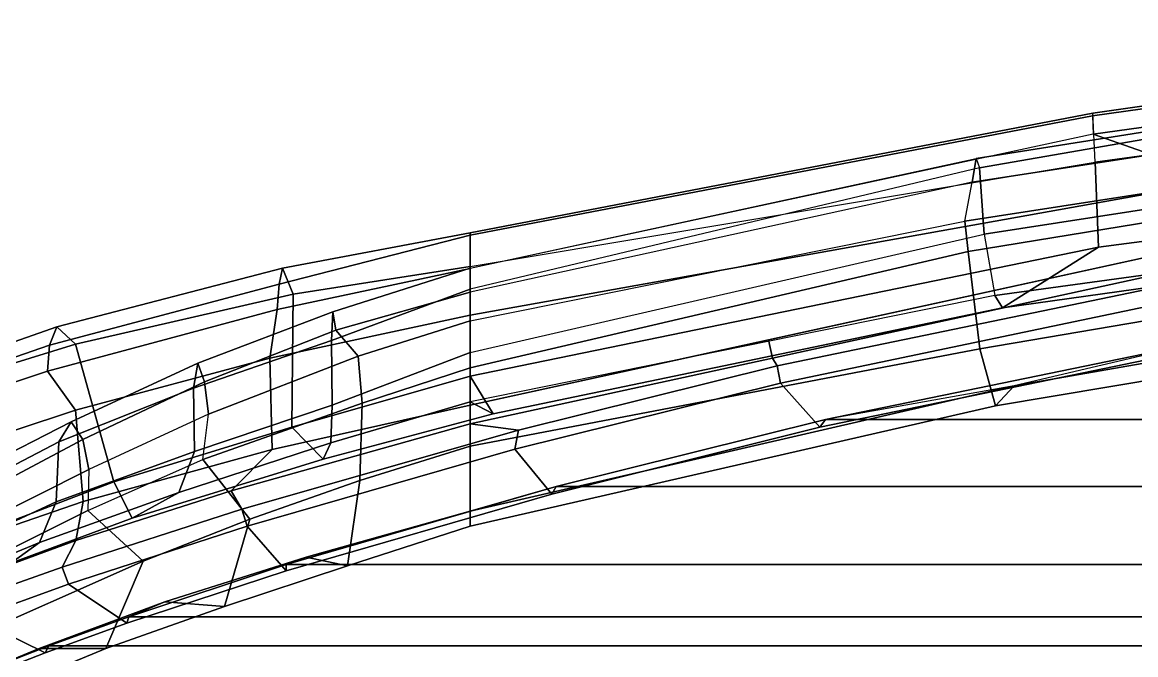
# Model space of a CAD drawing. Extents: x -14.5 to 14.5, y -12.2 to 16.5.
# Drawn here: x -8.784 to -4.626, y 10.76 to 13.122 of the extents above; entities that cross this region are included whole.
import ezdxf

# ---------------------------------------------------------------- set-up
doc = ezdxf.new("R2010")
doc.units = 0
doc.header["$MEASUREMENT"] = 0
doc.layers.add('FABRICBACK', color=82, linetype='Continuous')
doc.layers.add('SEAT-FRAME', color=253, linetype='Continuous')

msp = doc.modelspace()

# ---------------------------------------------------------------- linework, layer by layer
at = {"layer": 'FABRICBACK'}
for points in [[(-4.4226, 11.919, 39.6428), (-5.7846, 11.6393, 39.4202), (5.7846, 11.6393, 39.4202), (4.4226, 11.919, 39.6428)], [(-6.7905, 11.3885, 39.2199), (6.7905, 11.3885, 39.2199), (5.7846, 11.6393, 39.4202), (-5.7846, 11.6393, 39.4202)], [(-6.7905, 11.3885, 39.2199), (-7.7987, 11.0967, 38.982), (7.7987, 11.0967, 38.982), (6.7905, 11.3885, 39.2199)], [(-8.3857, 10.9021, 38.7933), (8.3857, 10.9021, 38.7933), (7.7987, 11.0967, 38.982), (-7.7987, 11.0967, 38.982)], [(-8.3857, 10.9021, 38.7933), (-8.6845, 10.7941, 38.6685), (8.6845, 10.7941, 38.6685), (8.3857, 10.9021, 38.7933)], [(-9.042, 10.654, 38.4774), (9.042, 10.654, 38.4774), (8.6845, 10.7941, 38.6685), (-8.6845, 10.7941, 38.6685)]]:
    msp.add_3dface(points, dxfattribs=at)
at = {"layer": 'SEAT-FRAME'}
for points in [[(-4.7854, 12.783, 39.7776), (-4.7866, 12.7724, 40.0788), (-2.4122, 13.1053, 40.3218), (-2.4092, 13.1224, 40.0176)], [(-4.7866, 12.7724, 40.0788), (-4.785, 12.7039, 40.2069), (-2.4108, 13.034, 40.4519), (-2.4122, 13.1053, 40.3218)], [(-4.7776, 12.6003, 39.3569), (-4.7854, 12.783, 39.7776), (-2.4092, 13.1224, 40.0176), (-2.3962, 12.9252, 39.6046)], [(-2.4108, 13.034, 40.4519), (-4.785, 12.7039, 40.2069), (-4.2952, 12.5322, 40.2974), (-2.3623, 12.7663, 40.4569)], [(-3.3405, 12.9112, 37.5123), (-3.3419, 12.8162, 37.4088), (-5.2364, 12.5257, 37.5962), (-5.222, 12.6132, 37.7)], [(-3.3276, 12.9052, 37.647), (-3.3405, 12.9112, 37.5123), (-5.222, 12.6132, 37.7), (-5.2092, 12.5791, 37.8301)], [(-3.3276, 12.9052, 37.647), (-5.2092, 12.5791, 37.8301), (-5.1916, 12.3314, 38.076), (-3.291, 12.6247, 38.0043)], [(-2.3796, 12.5954, 39.4025), (-4.7652, 12.2827, 39.1301), (-4.7776, 12.6003, 39.3569), (-2.3962, 12.9252, 39.6046)], [(-3.3419, 12.8162, 37.4088), (-3.3476, 12.6759, 37.4051), (-5.2639, 12.38, 37.5932), (-5.2364, 12.5257, 37.5962)], [(-7.112, 12.3276, 39.7715), (-7.112, 12.3359, 39.4587), (-4.7854, 12.783, 39.7776), (-4.7866, 12.7724, 40.0788)], [(-7.112, 12.3359, 39.4587), (-7.112, 12.2106, 39.1261), (-4.7776, 12.6003, 39.3569), (-4.7854, 12.783, 39.7776)], [(-7.112, 12.2031, 39.8618), (-7.112, 12.3276, 39.7715), (-4.7866, 12.7724, 40.0788), (-4.785, 12.7039, 40.2069)], [(-7.112, 12.2031, 39.8618), (-7.112, 12.028, 39.8737), (-4.2952, 12.5322, 40.2974), (-4.785, 12.7039, 40.2069)], [(-3.3476, 12.6759, 37.4051), (-3.3542, 12.5758, 37.5034), (-5.2517, 12.2662, 37.6563), (-5.2639, 12.38, 37.5932)], [(-7.112, 12.2041, 37.8307), (-5.222, 12.6132, 37.7), (-5.2092, 12.5791, 37.8301), (-7.112, 12.1254, 37.9772)], [(-5.2364, 12.5257, 37.5962), (-7.112, 12.1141, 37.7061), (-7.112, 12.2041, 37.8307), (-5.222, 12.6132, 37.7)], [(-7.112, 11.8003, 38.7511), (-7.112, 12.2106, 39.1261), (-4.7776, 12.6003, 39.3569), (-4.7652, 12.2827, 39.1301)], [(-3.2167, 12.3668, 38.7324), (-3.291, 12.6247, 38.0043), (-5.1916, 12.3314, 38.076), (-5.152, 12.1014, 38.5198)], [(-5.2092, 12.5791, 37.8301), (-7.112, 12.1254, 37.9772), (-7.112, 11.889, 38.0925), (-5.1916, 12.3314, 38.076)], [(-5.2517, 12.2662, 37.6563), (-3.3542, 12.5758, 37.5034), (-3.2897, 12.2283, 38.1325), (-5.2077, 11.9028, 38.187)], [(-3.1852, 12.327, 39.041), (-5.1232, 12.0554, 38.8038), (-4.7652, 12.2827, 39.1301), (-2.3796, 12.5954, 39.4025)], [(-7.112, 12.028, 39.8737), (-7.112, 11.6919, 39.7806), (-4.3296, 12.3007, 40.2369), (-4.2952, 12.5322, 40.2974)], [(-7.112, 12.007, 37.6874), (-5.2639, 12.38, 37.5932), (-5.2364, 12.5257, 37.5962), (-7.112, 12.1141, 37.7061)], [(-5.2517, 12.2662, 37.6563), (-7.112, 11.8321, 37.75), (-7.112, 12.007, 37.6874), (-5.2639, 12.38, 37.5932)], [(-3.2167, 12.3668, 38.7324), (-5.152, 12.1014, 38.5198), (-5.1232, 12.0554, 38.8038), (-3.1852, 12.327, 39.041)], [(-7.8253, 12.144, 39.661), (-7.8325, 12.0498, 39.7116), (-7.112, 12.2031, 39.8618), (-7.112, 12.3276, 39.7715)], [(-7.8124, 12.2045, 39.5164), (-7.8253, 12.144, 39.661), (-7.112, 12.3276, 39.7715), (-7.112, 12.3359, 39.4587)], [(-7.7726, 12.1071, 39.1016), (-7.8124, 12.2045, 39.5164), (-7.112, 12.3359, 39.4587), (-7.112, 12.2106, 39.1261)], [(-7.112, 11.889, 38.0925), (-5.1916, 12.3314, 38.076), (-5.152, 12.1014, 38.5198), (-7.112, 11.7053, 38.2949)], [(-7.0255, 11.6606, 38.5168), (-7.112, 11.8003, 38.7511), (-4.7652, 12.2827, 39.1301), (-5.1232, 12.0554, 38.8038)], [(-5.9825, 11.8679, 39.9226), (-4.3132, 12.2312, 40.1959), (-4.3296, 12.3007, 40.2369), (-5.9971, 11.9358, 39.9634)], [(-7.112, 11.5396, 37.9936), (-7.112, 11.8321, 37.75), (-5.2517, 12.2662, 37.6563), (-5.2077, 11.9028, 38.187)], [(-5.9653, 11.8393, 39.8699), (-4.5745, 12.1267, 40.0992), (-4.3132, 12.2312, 40.1959), (-5.9825, 11.8679, 39.9226)], [(-5.149, 11.6904, 38.8025), (-5.2077, 11.9028, 38.187), (-3.2897, 12.2283, 38.1325), (-3.2189, 12.014, 38.8251)], [(-7.8124, 12.2045, 39.5164), (-8.6545, 11.9849, 39.2822), (-8.6826, 11.9168, 39.4204), (-7.8253, 12.144, 39.661)], [(-7.7726, 12.1071, 39.1016), (-8.5853, 11.9198, 38.9753), (-8.6545, 11.9849, 39.2822), (-7.8124, 12.2045, 39.5164)], [(-7.112, 12.2031, 39.8618), (-7.8325, 12.0498, 39.7116), (-7.86, 11.8681, 39.7191), (-7.112, 12.028, 39.8737)], [(-7.7726, 12.1071, 39.1016), (-7.112, 12.2106, 39.1261), (-7.112, 11.8003, 38.7511), (-7.7775, 11.6108, 38.5983)], [(-7.6237, 12.0412, 37.7881), (-7.6293, 11.9344, 37.9361), (-7.112, 12.1254, 37.9772), (-7.112, 12.2041, 37.8307)], [(-7.6237, 12.0412, 37.7881), (-7.112, 12.2041, 37.8307), (-7.112, 12.1141, 37.7061), (-7.6136, 11.9727, 37.6759)], [(-7.8253, 12.144, 39.661), (-8.6826, 11.9168, 39.4204), (-8.6895, 11.8198, 39.4656), (-7.8325, 12.0498, 39.7116)], [(-7.7726, 12.1071, 39.1016), (-7.7775, 11.6108, 38.5983), (-8.4418, 11.4056, 38.3906), (-8.5853, 11.9198, 38.9753)], [(-7.6271, 11.6921, 38.048), (-7.112, 11.889, 38.0925), (-7.112, 12.1254, 37.9772), (-7.6293, 11.9344, 37.9361)], [(-7.112, 12.1141, 37.7061), (-7.112, 12.007, 37.6874), (-7.5295, 11.8748, 37.6517), (-7.6136, 11.9727, 37.6759)], [(-5.152, 12.1014, 38.5198), (-7.112, 11.7053, 38.2949), (-7.0255, 11.6606, 38.5168), (-5.1232, 12.0554, 38.8038)], [(-4.5603, 12.066, 40.0792), (-4.5745, 12.1267, 40.0992), (-5.9653, 11.8393, 39.8699), (-5.9521, 11.7743, 39.8457)], [(-5.149, 11.6904, 38.8025), (-3.2189, 12.014, 38.8251), (-3.1314, 12.1048, 39.6857), (-5.0802, 11.7646, 39.4481)], [(-3.1314, 12.1048, 39.6857), (-3.4781, 12.0724, 39.76), (-4.4226, 11.919, 39.6428), (-5.0802, 11.7646, 39.4481)], [(-4.5603, 12.066, 40.0792), (-5.9521, 11.7743, 39.8457), (-5.8058, 11.6103, 39.4552), (-4.422, 11.895, 39.6812)], [(-8.6895, 11.8198, 39.4656), (-8.585, 11.6742, 39.5151), (-7.86, 11.8681, 39.7191), (-7.8325, 12.0498, 39.7116)], [(-8.1281, 11.8498, 37.6893), (-8.1446, 11.7561, 37.8341), (-7.6293, 11.9344, 37.9361), (-7.6237, 12.0412, 37.7881)], [(-7.6237, 12.0412, 37.7881), (-7.6136, 11.9727, 37.6759), (-8.1042, 11.7799, 37.5846), (-8.1281, 11.8498, 37.6893)], [(-7.112, 12.028, 39.8737), (-7.86, 11.8681, 39.7191), (-7.8505, 11.5272, 39.6268), (-7.112, 11.6919, 39.7806)], [(-9.3783, 11.7304, 39.0071), (-9.3776, 11.6761, 39.1306), (-8.6826, 11.9168, 39.4204), (-8.6545, 11.9849, 39.2822)], [(-9.2638, 11.7111, 38.7736), (-9.3783, 11.7304, 39.0071), (-8.6545, 11.9849, 39.2822), (-8.5853, 11.9198, 38.9753)], [(-7.112, 11.8321, 37.75), (-7.515, 11.6994, 37.722), (-7.5295, 11.8748, 37.6517), (-7.112, 12.007, 37.6874)], [(-7.6136, 11.9727, 37.6759), (-7.5295, 11.8748, 37.6517), (-8.0888, 11.6587, 37.5564), (-8.1042, 11.7799, 37.5846)], [(-5.9825, 11.8679, 39.9226), (-5.9971, 11.9358, 39.9634), (-7.112, 11.6919, 39.7806), (-7.112, 11.6222, 39.7377)], [(-9.3776, 11.6761, 39.1306), (-9.3274, 11.6063, 39.2114), (-8.6895, 11.8198, 39.4656), (-8.6826, 11.9168, 39.4204)], [(-9.2638, 11.7111, 38.7736), (-8.5853, 11.9198, 38.9753), (-8.4418, 11.4056, 38.3906), (-8.9299, 11.2195, 38.165)], [(-8.1414, 11.5191, 37.938), (-7.6271, 11.6921, 38.048), (-7.6293, 11.9344, 37.9361), (-8.1446, 11.7561, 37.8341)], [(-7.112, 11.5396, 37.9936), (-5.2077, 11.9028, 38.187), (-5.149, 11.6904, 38.8025), (-7.112, 11.2404, 38.5099)], [(-5.7846, 11.6393, 39.4202), (-4.4226, 11.919, 39.6428), (-4.422, 11.895, 39.6812), (-5.8058, 11.6103, 39.4552)], [(-4.4226, 11.919, 39.6428), (-5.0802, 11.7646, 39.4481), (-5.7846, 11.6393, 39.4202), (-4.4226, 11.919, 39.6428)], [(-8.585, 11.6742, 39.5151), (-8.5572, 11.3326, 39.4233), (-7.8505, 11.5272, 39.6268), (-7.86, 11.8681, 39.7191)], [(-7.5295, 11.8748, 37.6517), (-7.515, 11.6994, 37.722), (-8.1095, 11.4893, 37.5915), (-8.0888, 11.6587, 37.5564)], [(-7.6271, 11.6921, 38.048), (-7.6318, 11.5511, 38.1951), (-7.112, 11.7053, 38.2949), (-7.112, 11.889, 38.0925)], [(-6.931, 11.5991, 39.6708), (-5.9653, 11.8393, 39.8699), (-5.9825, 11.8679, 39.9226), (-7.112, 11.6222, 39.7377)], [(-8.6895, 11.8198, 39.4656), (-9.3274, 11.6063, 39.2114), (-9.274, 11.4464, 39.2485), (-8.585, 11.6742, 39.5151)], [(-8.1446, 11.7561, 37.8341), (-8.1281, 11.8498, 37.6893), (-8.6011, 11.6297, 37.5016), (-8.6474, 11.5549, 37.6394)], [(-8.6011, 11.6297, 37.5016), (-8.1281, 11.8498, 37.6893), (-8.1042, 11.7799, 37.5846), (-8.5583, 11.5641, 37.4112)], [(-7.112, 11.8321, 37.75), (-7.112, 11.5396, 37.9936), (-7.5239, 11.4113, 37.9165), (-7.515, 11.6994, 37.722)], [(-6.9445, 11.5274, 39.6424), (-5.9521, 11.7743, 39.8457), (-5.9653, 11.8393, 39.8699), (-6.931, 11.5991, 39.6708)], [(-8.5583, 11.5641, 37.4112), (-8.1042, 11.7799, 37.5846), (-8.0888, 11.6587, 37.5564), (-8.5352, 11.452, 37.3833)], [(-7.112, 11.8003, 38.7511), (-7.0255, 11.6606, 38.5168), (-7.6607, 11.4903, 38.4192), (-7.7775, 11.6108, 38.5983)], [(-6.9445, 11.5274, 39.6424), (-6.8065, 11.3605, 39.2528), (-5.8058, 11.6103, 39.4552), (-5.9521, 11.7743, 39.8457)], [(-8.1414, 11.5191, 37.938), (-8.1446, 11.7561, 37.8341), (-8.6474, 11.5549, 37.6394), (-8.6573, 11.331, 37.7263)], [(-7.112, 11.2968, 39.0656), (-7.112, 11.2404, 38.5099), (-5.149, 11.6904, 38.8025), (-5.0802, 11.7646, 39.4481)], [(-5.0802, 11.7646, 39.4481), (-5.7846, 11.6393, 39.4202), (-6.7905, 11.3885, 39.2199), (-7.112, 11.2968, 39.0656)], [(-8.1414, 11.5191, 37.938), (-8.1991, 11.3662, 38.0575), (-7.6318, 11.5511, 38.1951), (-7.6271, 11.6921, 38.048)], [(-7.515, 11.6994, 37.722), (-7.5239, 11.4113, 37.9165), (-7.9347, 11.266, 37.8279), (-8.1095, 11.4893, 37.5915)], [(-7.112, 11.6919, 39.7806), (-7.8505, 11.5272, 39.6268), (-8.0035, 11.3719, 39.5091), (-7.112, 11.6222, 39.7377)], [(-7.6318, 11.5511, 38.1951), (-7.6607, 11.4903, 38.4192), (-7.0255, 11.6606, 38.5168), (-7.112, 11.7053, 38.2949)], [(-8.585, 11.6742, 39.5151), (-9.274, 11.4464, 39.2485), (-9.212, 11.1072, 39.1576), (-8.5572, 11.3326, 39.4233)], [(-8.1095, 11.4893, 37.5915), (-8.0888, 11.6587, 37.5564), (-8.5352, 11.452, 37.3833), (-8.5392, 11.2987, 37.4226)], [(-8.6474, 11.5549, 37.6394), (-8.6011, 11.6297, 37.5016), (-8.9322, 11.4613, 37.2595), (-8.941, 11.4019, 37.4495)], [(-8.6011, 11.6297, 37.5016), (-8.5583, 11.5641, 37.4112), (-8.9209, 11.371, 37.1519), (-8.9322, 11.4613, 37.2595)], [(-8.4418, 11.4056, 38.3906), (-7.7775, 11.6108, 38.5983), (-7.6607, 11.4903, 38.4192), (-8.3737, 11.2704, 38.216)], [(-7.9646, 11.3038, 39.4221), (-6.931, 11.5991, 39.6708), (-7.112, 11.6222, 39.7377), (-8.0035, 11.3719, 39.5091)], [(-5.7846, 11.6393, 39.4202), (-5.8058, 11.6103, 39.4552), (-6.8065, 11.3605, 39.2528), (-6.7905, 11.3885, 39.2199)], [(-8.5583, 11.5641, 37.4112), (-8.5352, 11.452, 37.3833), (-8.9301, 11.254, 37.1033), (-8.9209, 11.371, 37.1519)], [(-6.9445, 11.5274, 39.6424), (-6.931, 11.5991, 39.6708), (-7.9646, 11.3038, 39.4221), (-7.9442, 11.241, 39.4034)], [(-8.9598, 11.191, 37.5333), (-8.6573, 11.331, 37.7263), (-8.6474, 11.5549, 37.6394), (-8.941, 11.4019, 37.4495)], [(-8.1991, 11.3662, 38.0575), (-8.1414, 11.5191, 37.938), (-8.6573, 11.331, 37.7263), (-8.7194, 11.1791, 37.8215)], [(-8.5572, 11.3326, 39.4233), (-8.5836, 11.1863, 39.3143), (-8.0035, 11.3719, 39.5091), (-7.8505, 11.5272, 39.6268)], [(-7.6318, 11.5511, 38.1951), (-8.1991, 11.3662, 38.0575), (-8.3737, 11.2704, 38.216), (-7.6607, 11.4903, 38.4192)], [(-6.9445, 11.5274, 39.6424), (-7.9442, 11.241, 39.4034), (-7.7989, 11.0735, 39.0215), (-6.8065, 11.3605, 39.2528)], [(-7.112, 11.2404, 38.5099), (-7.5699, 11.0917, 38.4408), (-7.5239, 11.4113, 37.9165), (-7.112, 11.5396, 37.9936)], [(-8.5392, 11.2987, 37.4226), (-8.1095, 11.4893, 37.5915), (-7.9347, 11.266, 37.8279), (-8.333, 11.1098, 37.7025)], [(-8.5352, 11.452, 37.3833), (-8.5392, 11.2987, 37.4226), (-8.9509, 11.094, 37.1326), (-8.9301, 11.254, 37.1033)], [(-8.4418, 11.4056, 38.3906), (-8.3737, 11.2704, 38.216), (-8.8264, 11.1019, 37.9979), (-8.9299, 11.2195, 38.165)], [(-7.5239, 11.4113, 37.9165), (-7.5699, 11.0917, 38.4408), (-8.0286, 10.941, 38.2962), (-7.9347, 11.266, 37.8279)], [(-8.7194, 11.1791, 37.8215), (-8.8264, 11.1019, 37.9979), (-8.3737, 11.2704, 38.216), (-8.1991, 11.3662, 38.0575)], [(-7.9646, 11.3038, 39.4221), (-8.0035, 11.3719, 39.5091), (-8.5836, 11.1863, 39.3143), (-8.6352, 11.0879, 39.2103)], [(-7.7987, 11.0967, 38.982), (-6.7905, 11.3885, 39.2199), (-6.8065, 11.3605, 39.2528), (-7.7989, 11.0735, 39.0215)], [(-7.7244, 11.1249, 38.9202), (-7.112, 11.2968, 39.0656), (-6.7905, 11.3885, 39.2199), (-7.7987, 11.0967, 38.982)], [(-8.5572, 11.3326, 39.4233), (-9.212, 11.1072, 39.1576), (-9.1966, 10.9613, 39.0441), (-8.5836, 11.1863, 39.3143)], [(-9.0383, 11.0476, 37.6269), (-8.7194, 11.1791, 37.8215), (-8.6573, 11.331, 37.7263), (-8.9598, 11.191, 37.5333)], [(-8.5392, 11.2987, 37.4226), (-8.333, 11.1098, 37.7025), (-9.0347, 10.7982, 37.2668), (-8.9509, 11.094, 37.1326)], [(-8.6121, 11.0235, 39.1896), (-7.9442, 11.241, 39.4034), (-7.9646, 11.3038, 39.4221), (-8.6352, 11.0879, 39.2103)], [(-7.112, 11.2404, 38.5099), (-7.112, 11.2968, 39.0656), (-7.7244, 11.1249, 38.9202), (-7.5699, 11.0917, 38.4408)], [(-8.6121, 11.0235, 39.1896), (-8.3942, 10.8777, 38.8326), (-7.7989, 11.0735, 39.0215), (-7.9442, 11.241, 39.4034)], [(-8.333, 11.1098, 37.7025), (-7.9347, 11.266, 37.8279), (-8.0286, 10.941, 38.2962), (-8.4725, 10.7837, 38.1225)], [(-8.9916, 10.9615, 39.059), (-8.6352, 11.0879, 39.2103), (-8.5836, 11.1863, 39.3143), (-9.1966, 10.9613, 39.0441)], [(-8.7194, 11.1791, 37.8215), (-9.0383, 11.0476, 37.6269), (-9.1214, 10.9883, 37.8291), (-8.8264, 11.1019, 37.9979)], [(-8.333, 11.1098, 37.7025), (-8.4725, 10.7837, 38.1225), (-9.2699, 10.4542, 37.6445), (-9.0347, 10.7982, 37.2668)], [(-7.7244, 11.1249, 38.9202), (-7.7987, 11.0967, 38.982), (-8.3857, 10.9021, 38.7933), (-8.2512, 10.9575, 38.7571)], [(-8.0286, 10.941, 38.2962), (-7.5699, 11.0917, 38.4408), (-7.7244, 11.1249, 38.9202), (-8.2512, 10.9575, 38.7571)], [(-8.6121, 11.0235, 39.1896), (-8.6352, 11.0879, 39.2103), (-8.9916, 10.9615, 39.059), (-8.9631, 10.8974, 39.0383)], [(-7.7987, 11.0967, 38.982), (-7.7989, 11.0735, 39.0215), (-8.3942, 10.8777, 38.8326), (-8.3857, 10.9021, 38.7933)], [(-8.6121, 11.0235, 39.1896), (-8.9631, 10.8974, 39.0383), (-8.6985, 10.7675, 38.7007), (-8.3942, 10.8777, 38.8326)], [(-8.0286, 10.941, 38.2962), (-8.2512, 10.9575, 38.7571), (-8.7216, 10.7831, 38.5517), (-8.4725, 10.7837, 38.1225)], [(-8.7216, 10.7831, 38.5517), (-8.2512, 10.9575, 38.7571), (-8.3857, 10.9021, 38.7933), (-8.6845, 10.7941, 38.6685)], [(-9.3009, 10.7681, 38.8618), (-9.0596, 10.6268, 38.5072), (-8.6985, 10.7675, 38.7007), (-8.9631, 10.8974, 39.0383)], [(-8.6845, 10.7941, 38.6685), (-8.3857, 10.9021, 38.7933), (-8.3942, 10.8777, 38.8326), (-8.6985, 10.7675, 38.7007)], [(-9.2699, 10.4542, 37.6445), (-8.4725, 10.7837, 38.1225), (-8.7216, 10.7831, 38.5517), (-9.5462, 10.4195, 37.9818)], [(-9.5462, 10.4195, 37.9818), (-8.7216, 10.7831, 38.5517), (-9.2836, 10.5522, 38.318), (-9.5133, 10.4478, 38.1329)], [(-8.7216, 10.7831, 38.5517), (-8.6845, 10.7941, 38.6685), (-9.042, 10.654, 38.4774), (-9.2836, 10.5522, 38.318)], [(-8.6845, 10.7941, 38.6685), (-8.6985, 10.7675, 38.7007), (-9.0596, 10.6268, 38.5072), (-9.042, 10.654, 38.4774)]]:
    msp.add_3dface(points, dxfattribs=at)

doc.saveas('drawing.dxf')
